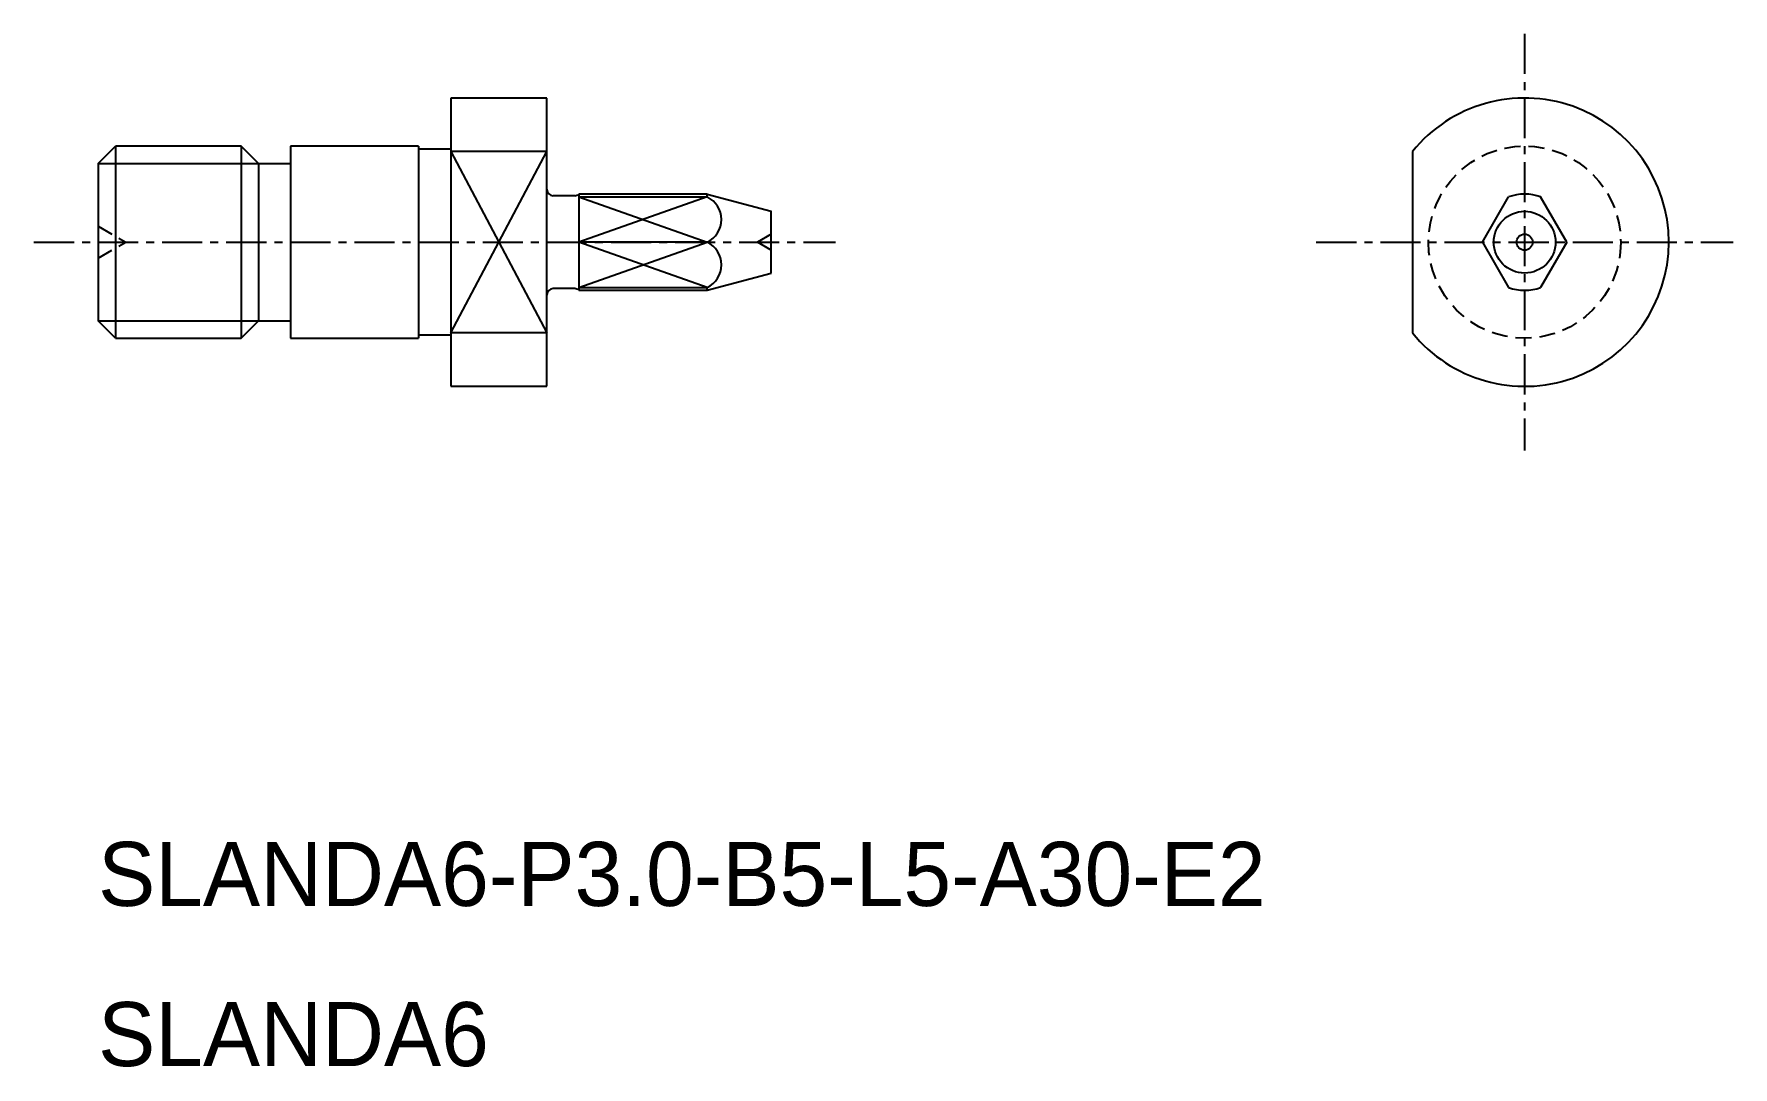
# Model space of a CAD drawing. Extents: x -1537.8 to -1484.8, y -31.3 to 1.
import ezdxf

# ---------------------------------------------------------------- set-up
doc = ezdxf.new("R2010")
doc.units = 0
doc.linetypes.add('CENTER', pattern=[2, 1.25, -0.25, 0.25, -0.25])
doc.linetypes.add('DASHED', pattern=[0.75, 0.5, -0.25])
doc.layers.get('0').update_dxf_attribs({"linetype": 'CONTINUOUS'})
doc.layers.add('CENTER', color=1, linetype='CENTER')

msp = doc.modelspace()

# ---------------------------------------------------------------- linework, layer by layer
at = {"color": 7, "linetype": 'CONTINUOUS'}
for p, q in [((-1521.786, -1.029), (-1524.786, -1.029)), ((-1524.786, -1.029), (-1524.786, -10.029)), ((-1521.786, -10.029), (-1521.786, -1.029)), ((-1535.786, -3.071), (-1535.244, -2.529)), ((-1531.327, -2.529), (-1535.244, -2.529)), ((-1535.244, -2.529), (-1535.244, -8.529)), ((-1530.786, -3.071), (-1531.327, -2.529)), ((-1531.327, -2.529), (-1531.327, -8.529)), ((-1525.786, -2.529), (-1529.786, -2.529)), ((-1529.786, -2.529), (-1529.786, -8.529)), ((-1525.786, -2.529), (-1525.786, -8.529)), ((-1524.786, -2.629), (-1525.786, -2.629)), ((-1535.786, -3.071), (-1535.786, -7.988)), ((-1530.786, -3.071), (-1530.786, -7.988)), ((-1530.786, -3.071), (-1529.786, -3.071)), ((-1494.786, -2.701), (-1494.786, -8.357)), ((-1520.918, -4.079), (-1521.586, -4.079)), ((-1520.786, -4.029), (-1520.786, -7.029)), ((-1516.786, -4.029), (-1520.786, -4.029)), ((-1516.786, -4.029), (-1514.786, -4.565)), ((-1516.786, -4.115), (-1516.786, -4.029)), ((-1492.602, -5.529), (-1491.786, -4.115)), ((-1489.969, -5.529), (-1490.786, -4.115)), ((-1514.786, -6.493), (-1514.786, -4.565)), ((-1492.602, -5.529), (-1491.786, -6.943)), ((-1489.969, -5.529), (-1490.786, -6.943)), ((-1516.786, -7.029), (-1514.786, -6.493)), ((-1520.918, -6.979), (-1521.586, -6.979)), ((-1520.786, -7.029), (-1516.786, -7.029)), ((-1516.786, -7.029), (-1516.786, -6.943)), ((-1535.244, -8.529), (-1535.786, -7.988)), ((-1531.327, -8.529), (-1530.786, -7.988)), ((-1530.786, -7.988), (-1529.786, -7.988)), ((-1524.786, -8.429), (-1525.786, -8.429)), ((-1535.244, -8.529), (-1531.327, -8.529)), ((-1529.786, -8.529), (-1525.786, -8.529)), ((-1524.786, -10.029), (-1521.786, -10.029))]:
    msp.add_line(p, q, dxfattribs=at)
at = {"color": 3, "linetype": 'CONTINUOUS'}
for p, q in [((-1535.786, -3.071), (-1530.786, -3.071)), ((-1524.786, -8.357), (-1521.786, -2.701)), ((-1524.786, -2.701), (-1521.786, -8.357)), ((-1516.786, -4.115), (-1520.786, -5.529)), ((-1520.786, -4.115), (-1516.786, -5.529)), ((-1516.786, -6.943), (-1520.786, -5.529)), ((-1520.786, -6.943), (-1516.786, -5.529)), ((-1535.786, -7.988), (-1530.786, -7.988))]:
    msp.add_line(p, q, dxfattribs=at)
for p, q in [((-1521.786, -2.701), (-1524.786, -2.701)), ((-1520.786, -4.115), (-1516.786, -4.115)), ((-1516.786, -5.529), (-1520.786, -5.529)), ((-1520.786, -6.943), (-1516.786, -6.943)), ((-1521.786, -8.357), (-1524.786, -8.357))]:
    msp.add_line(p, q)
at = {"color": 3, "linetype": 'DASHED'}
for p, q in [((-1535.786, -5.029), (-1534.92, -5.529)), ((-1514.786, -5.279), (-1515.219, -5.529)), ((-1535.786, -6.029), (-1534.92, -5.529)), ((-1514.786, -5.779), (-1515.219, -5.529))]:
    msp.add_line(p, q, dxfattribs=at)
msp.add_circle((-1491.286, -5.529), 3, dxfattribs=at)
at = {"color": 7, "linetype": 'CONTINUOUS'}
for radius in [0.964, 0.25]:
    msp.add_circle((-1491.286, -5.529), radius, dxfattribs=at)
for centre, radius, start, end in [((-1491.286, -5.529), 4.5, 218.9424, 141.0576), ((-1521.586, -3.879), 0.2, 180, 270), ((-1520.918, -3.879), 0.2, 270, 311.4096), ((-1491.286, -5.529), 1.5, 70.5288, 109.4712), ((-1521.586, -7.179), 0.2, 90, 180), ((-1520.918, -7.179), 0.2, 48.5904, 90), ((-1491.286, -5.529), 1.5, 250.5288, 289.4712)]:
    msp.add_arc(centre, radius, start, end, dxfattribs=at)
for centre in [(-1517.125, -4.822), (-1517.125, -6.236)]:
    msp.add_arc(centre, 0.784, 295.6623, 64.3377)
at = {"layer": 'CENTER', "color": 1, "linetype": 'CENTER'}
for p, q in [((-1491.286, 0.971), (-1491.286, -12.029)), ((-1537.786, -5.529), (-1512.786, -5.529)), ((-1497.786, -5.529), (-1484.786, -5.529))]:
    msp.add_line(p, q, dxfattribs=at)

# ---------------------------------------------------------------- texts
at = {"color": 7, "linetype": 'CONTINUOUS'}
for s, p in [('SLANDA6-P3.0-B5-L5-A30-E2', (-1535.786, -26.25)), ('SLANDA6', (-1535.786, -31.25))]:
    msp.add_text(s, height=2, dxfattribs=at).set_placement(p)

doc.saveas('drawing.dxf')
